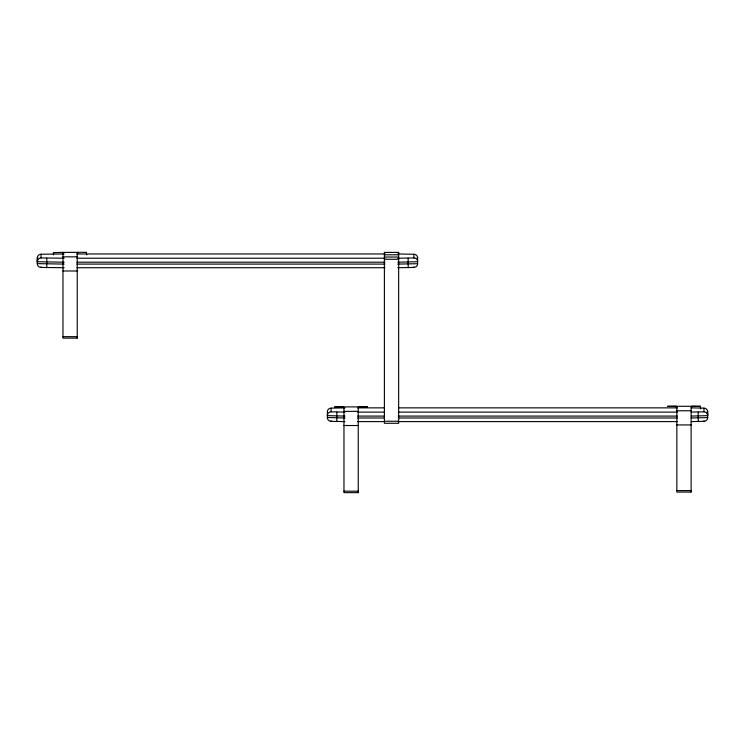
<?xml version="1.0" encoding="UTF-8"?>
<svg xmlns="http://www.w3.org/2000/svg" width="745" height="745" viewBox="0 0 745 745"><rect width="100%" height="100%" fill="white"/><g stroke="black" fill="none" stroke-linecap="round" stroke-linejoin="round"><path stroke-width="1.12" d="M334.458 407.375L334.933 406.826L343.492 406.826L334.933 406.9M53.5 252.657L62.496 252.369M64.135 267.716L41.059 267.436A3.809 3.8 0 0 1 37.25 263.637L37.25 258.04L37.827 257.891M397.737 253.971L413.875 254.241A3.809 3.8 0 0 1 417.675 258.04L417.535 263.711L397.737 264.093M344.944 421.605L331.125 421.325A3.809 3.8 0 0 1 327.325 417.526L327.465 411.855M691.286 407.86L703.941 408.139A3.809 3.8 0 0 1 707.75 411.938L707.601 417.61L691.286 417.992M37.25 258.04A3.809 3.8 0 0 1 41.059 254.241L64.135 253.971M397.737 262.193L417.675 261.737A3.809 3.8 0 0 0 413.875 257.938L397.737 258.208M417.675 263.637A3.809 3.8 0 0 1 413.875 267.436L397.737 267.716M327.325 411.938A3.809 3.8 0 0 1 331.125 408.139L344.944 407.86M691.286 416.092L707.75 415.626A3.809 3.8 0 0 0 703.941 411.827L691.286 412.106M707.75 417.526A3.809 3.8 0 0 1 703.941 421.325L691.286 421.605M667.622 406.332L676.367 406.23L676.367 407.962M37.827 259.791L37.25 259.949A3.809 3.8 0 0 0 37.539 261.402M86.271 252.369L77.713 252.294L77.713 254.026M76.875 253.971L384.997 253.971M384.392 254.79L398.659 254.79M62.971 256.839L77.238 256.839M384.392 257.034L398.659 257.034M64.135 262.193L37.25 261.737A3.809 3.8 0 0 1 41.059 257.938L64.135 258.208M76.875 258.208L384.997 258.208M384.392 259.279L398.659 259.279M76.875 262.193L384.997 262.193M64.135 264.093L37.25 263.637M76.875 264.093L384.997 264.093M76.875 267.716L384.997 267.716M62.971 270.994L77.238 270.994M62.971 336.656L77.238 336.656M691.583 407.962L691.583 406.23L700.328 406.332M667.809 406.295L676.367 406.295M691.583 406.295L700.142 406.295M367.266 406.826L358.708 406.9L367.602 407.031M357.684 407.86L384.327 407.86M398.23 407.86L677.391 407.86M676.842 410.774L691.109 410.774M343.966 411.37L358.233 411.37M344.944 416.092L327.325 415.626A3.809 3.8 0 0 1 331.125 411.827L344.944 412.106M357.684 412.106L384.327 412.106M398.23 412.106L677.391 412.106M357.684 416.092L384.327 416.092M398.23 416.092L677.391 416.092M344.944 417.992L327.325 417.526M357.684 417.992L384.327 417.992M398.23 417.992L677.391 417.992M384.392 421.242L398.659 421.242M357.684 421.605L384.327 421.605M398.23 421.605L677.391 421.605M676.842 424.929L691.109 424.929M343.966 425.525L358.233 425.525M676.842 490.582L691.109 490.582M343.966 491.179L358.233 491.179M417.098 257.891L417.675 258.04M707.173 411.78L707.75 411.938M707.173 413.68L707.75 413.838A3.809 3.8 0 0 1 707.461 415.291M86.271 252.294L86.746 254.911M700.328 406.267L700.617 408.912M703.941 408.139L703.941 411.827M703.941 420.711L703.941 421.325M698.242 412.106L698.242 421.605M413.875 254.241L413.875 257.938M413.875 266.822L413.875 267.436M408.167 258.208L408.167 267.716M336.833 412.106L336.833 421.605M331.125 408.139L331.125 411.827M331.125 420.711L331.125 421.325M62.496 252.294L62.496 254.026M53.463 252.769L53.463 254.911M46.758 258.208L46.758 267.716M41.059 254.241L41.059 257.938M41.059 266.822L41.059 267.436M77.238 338.128L62.971 338.128L62.971 252.369L77.238 252.369L77.238 338.128M358.233 492.659L343.966 492.659L343.966 406.9L358.233 406.9L358.233 492.659M691.109 492.063L676.842 492.063L676.842 406.295L691.109 406.295L691.109 492.063M398.659 252.406L384.392 252.406L384.392 423.281L398.659 423.281L398.659 252.406"/></g></svg>
